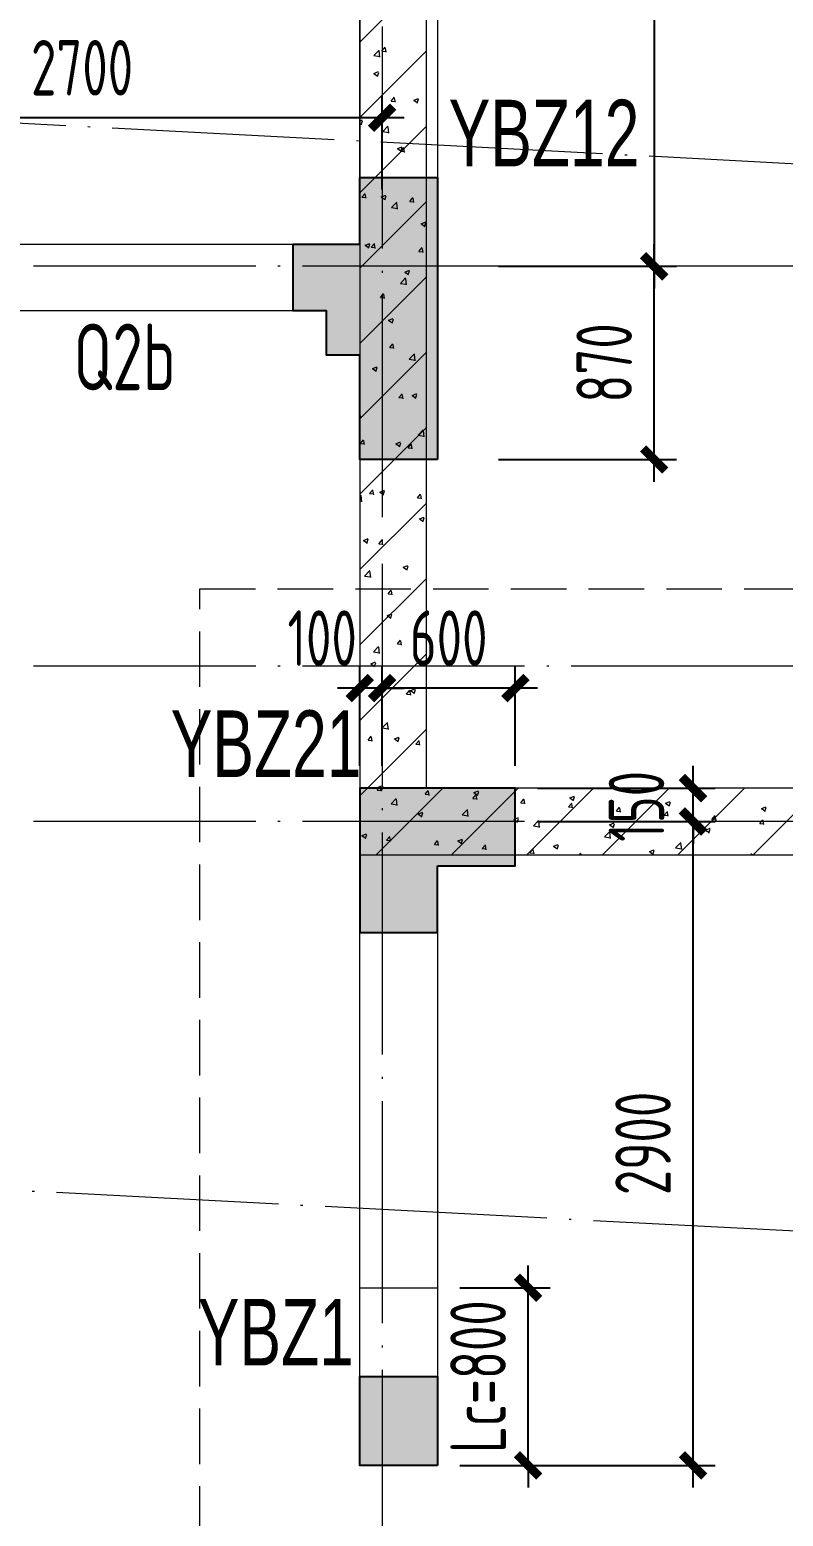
# Model space of a CAD drawing. Extents: x 5874492 to 7194610, y -939842 to -279257.
# Drawn here: x 6327159 to 6330551, y -471418 to -464724 of the extents above; entities that cross this region are included whole.
import ezdxf

# ---------------------------------------------------------------- set-up
doc = ezdxf.new("R2010")
doc.units = 0
doc.header["$LTSCALE"] = 1000
doc.linetypes.add('DASH', pattern=[0.35, 0.25, -0.1])
doc.linetypes.add('DOTE', pattern=[2.42, 2, -0.2, 0.02, -0.2])
for name, color, linetype, lineweight in [('A-轴线-塔楼', 1, 'DOTE', 9), ('S-基础-DQ', 6, 'Continuous', 20), ('S-基础-HATCH', 251, 'Continuous', 20), ('S-墙柱-DIM', 3, 'Continuous', 20), ('S-墙柱-Lc填充', 8, 'Continuous', 20), ('S-墙柱-WALL', 6, 'Continuous', 20), ('S-墙柱-编号', 4, 'Continuous', 20), ('S-板-BEAM-CON', 2, 'Continuous', 20), ('S-轴网-轴线', 1, 'DOTE', 9), ('S-通用-TEXT', 7, 'Continuous', 20)]:
    doc.layers.add(name, color=color, linetype=linetype, lineweight=lineweight)
doc.layers.add('COLU_TH', color=5, linetype='Continuous')
doc.styles.add('BW_Dim', font='Bweng.shx', dxfattribs={"width": 0.7, "bigfont": 'hztxt.shx'})
doc.styles.add('TSSD_Dimension', font='tssdeng.shx', dxfattribs={"width": 0.7, "bigfont": 'tssdchn.shx'})
doc.styles.add('TSSD_Rein', font='tssdeng.shx', dxfattribs={"width": 0.7, "bigfont": 'hztxt.shx'})
doc.dimstyles.new('TSSD_100_100', dxfattribs={"dimtxt": 250, "dimasz": 100, "dimexe": 100, "dimexo": 100, "dimgap": 100, "dimtad": 1, "dimdec": 0, "dimzin": 0, "dimdsep": 46, "dimtxsty": 'TSSD_Dimension', "dimblk": 'ARCHTICK', "dimcen": 0, "dimdle": 100, "dimclrt": 7, "dimadec": 0, "dimazin": 0, "dimtfac": 1, "dimtdec": 0, "dimtix": 1, "dimtmove": 2, "dimatfit": 0, "dimfxl": 0, "dimtolj": 1, "dimtzin": 0, "dimarcsym": 0})

# ---------------------------------------------------------------- blocks, each defined once
blk = doc.blocks.new('_ArchTick')
at = {"color": 0, "linetype": 'ByBlock', "const_width": 0.4}
blk.add_lwpolyline([(-0.5, -0.5), (0.5, 0.5)], dxfattribs=at)
blk = doc.blocks.new('*D1954')
at = {"layer": 'Defpoints', "color": 0, "transparency": 16777216}
for p in [(6329344.5, -468289.2), (6330144.5, -468289.2), (6329344.5, -471189.2)]:
    blk.add_point(p, dxfattribs=at)
at = {"layer": 'S-墙柱-DIM', "color": 0, "lineweight": -2, "transparency": 16777216}
for p, q in [((6330144.5, -471289.2), (6330144.5, -468189.2)), ((6329444.5, -468289.2), (6330244.5, -468289.2)), ((6329444.5, -471189.2), (6330244.5, -471189.2))]:
    blk.add_line(p, q, dxfattribs=at)
at = {"layer": 'S-墙柱-DIM', "color": 0, "lineweight": -2, "transparency": 16777216, "xscale": 100, "yscale": 100, "zscale": 100}
for p, rotation in [((6330144.5, -468289.2), 90), ((6330144.5, -471189.2), 270)]:
    blk.add_blockref('_ArchTick', p, dxfattribs=dict(at, rotation=rotation))
at = {"layer": 'S-墙柱-DIM', "color": 7, "transparency": 16777216, "insert": (6329919.5, -469739.2), "char_height": 250, "attachment_point": 5, "rotation": 90, "style": 'TSSD_Dimension'}
blk.add_mtext('\\A1;2900', dxfattribs=at)
blk = doc.blocks.new('*D1955')
at = {"layer": 'Defpoints', "color": 0, "transparency": 16777216}
for p in [(6329344.5, -468139.2), (6330144.5, -468139.2), (6329344.5, -468289.2)]:
    blk.add_point(p, dxfattribs=at)
at = {"layer": 'S-墙柱-DIM', "color": 0, "lineweight": -2, "transparency": 16777216}
for p, q in [((6330144.5, -468139.2), (6330144.5, -468039.2)), ((6329444.5, -468139.2), (6330244.5, -468139.2)), ((6330144.5, -468289.2), (6330144.5, -468139.2)), ((6329444.5, -468289.2), (6330244.5, -468289.2)), ((6330144.5, -468289.2), (6330144.5, -468389.2))]:
    blk.add_line(p, q, dxfattribs=at)
at = {"layer": 'S-墙柱-DIM', "color": 0, "lineweight": -2, "transparency": 16777216, "xscale": 100, "yscale": 100, "zscale": 100}
for p, rotation in [((6330144.5, -468139.2), 270), ((6330144.5, -468289.2), 90)]:
    blk.add_blockref('_ArchTick', p, dxfattribs=dict(at, rotation=rotation))
at = {"layer": 'S-墙柱-DIM', "color": 7, "transparency": 16777216, "insert": (6329889.8, -468221.3), "char_height": 250, "attachment_point": 5, "rotation": 90, "style": 'TSSD_Dimension'}
blk.add_mtext('\\A1;150', dxfattribs=at)
blk = doc.blocks.new('*D1956')
at = {"layer": 'Defpoints', "color": 0, "transparency": 16777216}
for p in [(6328744.5, -467688.6), (6328744.5, -468139.2), (6329344.5, -468139.2)]:
    blk.add_point(p, dxfattribs=at)
at = {"layer": 'S-墙柱-DIM', "color": 0, "lineweight": -2, "transparency": 16777216}
for p, q in [((6328744.5, -468039.2), (6328744.5, -467588.6)), ((6329344.5, -468039.2), (6329344.5, -467588.6)), ((6329444.5, -467688.6), (6328644.5, -467688.6))]:
    blk.add_line(p, q, dxfattribs=at)
at = {"layer": 'S-墙柱-DIM', "color": 0, "lineweight": -2, "transparency": 16777216, "xscale": 100, "yscale": 100, "zscale": 100, "rotation": 180}
blk.add_blockref('_ArchTick', (6328744.5, -467688.6), dxfattribs=at)
at = {"layer": 'S-墙柱-DIM', "color": 0, "lineweight": -2, "transparency": 16777216, "xscale": 100, "yscale": 100, "zscale": 100}
blk.add_blockref('_ArchTick', (6329344.5, -467688.6), dxfattribs=at)
at = {"layer": 'S-墙柱-DIM', "color": 7, "transparency": 16777216, "insert": (6329044.5, -467463.6), "char_height": 250, "attachment_point": 5, "style": 'TSSD_Dimension'}
blk.add_mtext('\\A1;600', dxfattribs=at)
blk = doc.blocks.new('*D1957')
at = {"layer": 'Defpoints', "color": 0, "transparency": 16777216}
for p in [(6328644.5, -467688.6), (6328644.5, -468139.2), (6328744.5, -468139.2)]:
    blk.add_point(p, dxfattribs=at)
at = {"layer": 'S-墙柱-DIM', "color": 0, "lineweight": -2, "transparency": 16777216}
for p, q in [((6328644.5, -468039.2), (6328644.5, -467588.6)), ((6328744.5, -468039.2), (6328744.5, -467588.6)), ((6328644.5, -467688.6), (6328544.5, -467688.6)), ((6328744.5, -467688.6), (6328644.5, -467688.6)), ((6328744.5, -467688.6), (6328844.5, -467688.6))]:
    blk.add_line(p, q, dxfattribs=at)
at = {"layer": 'S-墙柱-DIM', "color": 0, "lineweight": -2, "transparency": 16777216, "xscale": 100, "yscale": 100, "zscale": 100}
blk.add_blockref('_ArchTick', (6328644.5, -467688.6), dxfattribs=at)
at = {"layer": 'S-墙柱-DIM', "color": 0, "lineweight": -2, "transparency": 16777216, "xscale": 100, "yscale": 100, "zscale": 100, "rotation": 180}
blk.add_blockref('_ArchTick', (6328744.5, -467688.6), dxfattribs=at)
at = {"layer": 'S-墙柱-DIM', "color": 7, "transparency": 16777216, "insert": (6328475.2, -467463.6), "char_height": 250, "attachment_point": 5, "style": 'TSSD_Dimension'}
blk.add_mtext('\\A1;100', dxfattribs=at)
blk = doc.blocks.new('*D1958')
at = {"layer": 'Defpoints', "color": 0, "transparency": 16777216}
for p in [(6329169.5, -465789.2), (6329969.5, -465789.2), (6329169.5, -466659.2)]:
    blk.add_point(p, dxfattribs=at)
at = {"layer": 'S-墙柱-DIM', "color": 0, "lineweight": -2, "transparency": 16777216}
for p, q in [((6329969.5, -466759.2), (6329969.5, -465689.2)), ((6329269.5, -465789.2), (6330069.5, -465789.2)), ((6329269.5, -466659.2), (6330069.5, -466659.2))]:
    blk.add_line(p, q, dxfattribs=at)
at = {"layer": 'S-墙柱-DIM', "color": 0, "lineweight": -2, "transparency": 16777216, "xscale": 100, "yscale": 100, "zscale": 100}
for p, rotation in [((6329969.5, -465789.2), 90), ((6329969.5, -466659.2), 270)]:
    blk.add_blockref('_ArchTick', p, dxfattribs=dict(at, rotation=rotation))
at = {"layer": 'S-墙柱-DIM', "color": 7, "transparency": 16777216, "insert": (6329744.5, -466224.2), "char_height": 250, "attachment_point": 5, "rotation": 90, "style": 'TSSD_Dimension'}
blk.add_mtext('\\A1;870', dxfattribs=at)
blk = doc.blocks.new('*D1959')
at = {"layer": 'Defpoints', "color": 0, "transparency": 16777216}
for p in [(6329654.5, -460789.2), (6329654.5, -465789.2), (6329969.5, -465789.2)]:
    blk.add_point(p, dxfattribs=at)
at = {"layer": 'S-墙柱-DIM', "color": 0, "lineweight": -2, "transparency": 16777216}
for p, q in [((6329969.5, -460689.2), (6329969.5, -465889.2)), ((6329754.5, -460789.2), (6330069.5, -460789.2)), ((6329754.5, -465789.2), (6330069.5, -465789.2))]:
    blk.add_line(p, q, dxfattribs=at)
at = {"layer": 'S-墙柱-DIM', "color": 0, "lineweight": -2, "transparency": 16777216, "xscale": 100, "yscale": 100, "zscale": 100}
for p, rotation in [((6329969.5, -460789.2), 90), ((6329969.5, -465789.2), 270)]:
    blk.add_blockref('_ArchTick', p, dxfattribs=dict(at, rotation=rotation))
at = {"layer": 'S-墙柱-DIM', "color": 7, "transparency": 16777216, "insert": (6329744.5, -463289.2), "char_height": 250, "attachment_point": 5, "rotation": 90, "style": 'TSSD_Dimension'}
blk.add_mtext('\\A1;5000', dxfattribs=at)
blk = doc.blocks.new('*D1964')
at = {"layer": 'Defpoints', "color": 0, "transparency": 16777216}
for p in [(6326044.5, -465120), (6326044.5, -465542.8), (6328744.5, -465542.8)]:
    blk.add_point(p, dxfattribs=at)
at = {"layer": 'S-墙柱-DIM', "color": 0, "lineweight": -2, "transparency": 16777216}
for p, q in [((6326044.5, -465442.8), (6326044.5, -465020)), ((6328744.5, -465442.8), (6328744.5, -465020)), ((6328844.5, -465120), (6325944.5, -465120))]:
    blk.add_line(p, q, dxfattribs=at)
at = {"layer": 'S-墙柱-DIM', "color": 0, "lineweight": -2, "transparency": 16777216, "xscale": 100, "yscale": 100, "zscale": 100, "rotation": 180}
blk.add_blockref('_ArchTick', (6326044.5, -465120), dxfattribs=at)
at = {"layer": 'S-墙柱-DIM', "color": 0, "lineweight": -2, "transparency": 16777216, "xscale": 100, "yscale": 100, "zscale": 100}
blk.add_blockref('_ArchTick', (6328744.5, -465120), dxfattribs=at)
at = {"layer": 'S-墙柱-DIM', "color": 7, "transparency": 16777216, "insert": (6327394.5, -464895), "char_height": 250, "attachment_point": 5, "style": 'TSSD_Dimension'}
blk.add_mtext('\\A1;2700', dxfattribs=at)
blk = doc.blocks.new('*D1992')
at = {"layer": 'Defpoints', "color": 0, "transparency": 16777216}
for p in [(6328994.5, -470389.2), (6329402, -470389.2), (6328994.5, -471189.2)]:
    blk.add_point(p, dxfattribs=at)
at = {"layer": 'S-墙柱-DIM', "color": 0, "lineweight": -2, "transparency": 16777216}
for p, q in [((6329402, -470389.2), (6329402, -470289.2)), ((6329094.5, -470389.2), (6329502, -470389.2)), ((6329402, -471189.2), (6329402, -470389.2)), ((6329094.5, -471189.2), (6329502, -471189.2)), ((6329402, -471189.2), (6329402, -471289.2))]:
    blk.add_line(p, q, dxfattribs=at)
at = {"layer": 'S-墙柱-DIM', "color": 0, "lineweight": -2, "transparency": 16777216, "xscale": 100, "yscale": 100, "zscale": 100}
for p, rotation in [((6329402, -470389.2), 270), ((6329402, -471189.2), 90)]:
    blk.add_blockref('_ArchTick', p, dxfattribs=dict(at, rotation=rotation))
at = {"layer": 'S-墙柱-DIM', "color": 7, "transparency": 16777216, "insert": (6329177, -470789.2), "char_height": 250, "attachment_point": 5, "rotation": 90, "style": 'TSSD_Dimension'}
blk.add_mtext('\\A1;Lc=800', dxfattribs=at)
blk = doc.blocks.new('A$C3FF375C5')
at = {"layer": 'A-轴线-塔楼', "linetype": 'DOTE', "ltscale": 0.5}
for p, q in [((41100, 18440.3), (41100, -8548.9)), ((59891.4, 10100), (-2283.6, 10100)), ((59891.4, 8300), (-2283.6, 8300)), ((59891.4, 7600), (-2283.6, 7600))]:
    blk.add_line(p, q, dxfattribs=at)
at = {"layer": 'A-轴线-塔楼', "ltscale": 0.5}
for p, q in [((55384.8, 9911.3), (37505, 10846.4)), ((55134.1, 5117.9), (37254.3, 6053))]:
    blk.add_line(p, q, dxfattribs=at)
blk = doc.blocks.new('sfdgjhgfhgkjhk')
at = {"layer": 'S-基础-DQ'}
for points in [[(6945492.3, 358792.4), (6945492.3, 356336.1), (6963809.2, 356336.1), (6963809.2, 354236.1), (6966809.2, 354236.1), (6966809.2, 354586.1), (6971909.2, 354586.1), (6971909.2, 347036.1), (6977909.2, 347036.1), (6977909.2, 339686.1), (6931592.3, 339686.1), (6931592.3, 336293.7)], [(6931892.3, 336293.7), (6931892.3, 339386.1), (6978209.2, 339386.1), (6978209.2, 347336.1), (6972209.2, 347336.1), (6972209.2, 354886.1), (6966509.2, 354886.1), (6966509.2, 354536.1), (6964109.2, 354536.1), (6964109.2, 356636.1), (6945792.3, 356636.1), (6945792.3, 358792.4)]]:
    blk.add_lwpolyline(points, dxfattribs=at)
at = {"layer": 'S-基础-HATCH'}
for p, q in [((6971909.2, 350696.1), (6972209.2, 350996.1)), ((6972009, 350655.6), (6972023.5, 350672.8)), ((6972027.6, 350650.7), (6972024.2, 350669.5)), ((6971909.2, 350356.7), (6972209.2, 350656.7)), ((6971972.5, 350634.9), (6971995.8, 350659.3)), ((6971972.5, 350634.9), (6971999.2, 350630.8)), ((6971999.8, 350627.9), (6971996.5, 350656.4)), ((6972009, 350655.6), (6972027, 350654)), ((6971972.6, 350554.7), (6971993.6, 350562.8)), ((6971972.6, 350554.7), (6971987.5, 350544.6)), ((6971988.2, 350541.3), (6971994.2, 350559.4)), ((6972050.7, 350429.9), (6972065.1, 350447.2)), ((6972050.7, 350429.9), (6972068.6, 350428.4)), ((6972069.3, 350425), (6972065.8, 350443.8)), ((6972151.6, 350433.9), (6972172.6, 350442)), ((6972151.6, 350433.9), (6972166.6, 350423.8)), ((6972167.2, 350420.5), (6972173.3, 350438.6)), ((6971909.2, 350340.8), (6971920.6, 350345.2)), ((6971909.2, 350330.7), (6971914.5, 350327.1)), ((6971915.2, 350323.8), (6971921.2, 350341.9)), ((6971909.2, 350017.3), (6972209.2, 350317.3)), ((6972012.3, 350293), (6972035.6, 350317.4)), ((6972012.3, 350293), (6972038.9, 350288.9)), ((6972039.6, 350286), (6972036.3, 350314.5)), ((6972078.6, 350216.4), (6972099.6, 350224.4)), ((6972078.6, 350216.4), (6972093.6, 350206.3)), ((6972092.3, 350204.3), (6972106.7, 350221.5)), ((6972092.3, 350204.3), (6972110.2, 350202.7)), ((6972094.2, 350203), (6972100.3, 350221.1)), ((6972110.9, 350199.4), (6972107.4, 350218.2)), ((6971918.7, 349997.5), (6971933.2, 350014.7)), ((6971918.7, 349997.5), (6971936.7, 349995.9)), ((6971937.3, 349992.5), (6971933.9, 350011.3)), ((6972005.6, 349998.8), (6972026.7, 350006.9)), ((6972005.7, 349998.8), (6972020.6, 349988.8)), ((6972021.2, 349985.4), (6972027.3, 350003.5)), ((6972133.9, 349978.6), (6972148.4, 349995.9)), ((6972152.5, 349973.7), (6972149, 349992.5)), ((6971909.2, 349677.9), (6972209.2, 349977.9)), ((6972052, 349951.1), (6972075.4, 349975.5)), ((6972052, 349951.1), (6972078.7, 349947)), ((6972079.4, 349944.1), (6972076, 349972.6)), ((6972133.9, 349978.6), (6972151.8, 349977.1)), ((6972184.7, 349878), (6972205.7, 349886.1)), ((6972184.7, 349878), (6972199.6, 349868)), ((6972200.3, 349864.6), (6972206.4, 349882.8)), ((6971932.7, 349781.3), (6971953.7, 349789.3)), ((6971932.7, 349781.3), (6971947.6, 349771.2)), ((6971948.2, 349767.9), (6971954.3, 349786)), ((6971960.4, 349771.8), (6971974.8, 349789)), ((6971960.4, 349771.8), (6971978.3, 349770.2)), ((6971979, 349766.9), (6971975.5, 349785.7)), ((6972175.5, 349753), (6972190, 349770.2)), ((6972175.5, 349753), (6972193.5, 349751.4)), ((6972194.1, 349748.1), (6972190.7, 349766.9)), ((6972111.7, 349660.5), (6972132.7, 349668.6)), ((6972111.7, 349660.5), (6972126.7, 349650.4)), ((6972127.3, 349647.1), (6972133.4, 349665.2)), ((6971909.2, 349338.5), (6972209.2, 349638.5)), ((6972091.8, 349609.2), (6972115.2, 349633.6)), ((6972091.8, 349609.2), (6972118.5, 349605.1)), ((6972119.1, 349602.2), (6972115.8, 349630.7)), ((6972002, 349546.1), (6972016.4, 349563.4)), ((6972002, 349546.1), (6972019.9, 349544.6)), ((6972020.6, 349541.2), (6972017.1, 349560)), ((6972038.7, 349442.9), (6972059.7, 349451)), ((6972038.7, 349442.9), (6972053.7, 349432.9)), ((6972054.3, 349429.5), (6972060.4, 349447.7)), ((6972043.6, 349320.5), (6972058.1, 349337.7)), ((6972062.2, 349315.6), (6972058.7, 349334.4)), ((6971909.2, 348999.1), (6972209.2, 349299.1)), ((6972043.6, 349320.5), (6972061.5, 349318.9)), ((6972131.6, 349267.3), (6972154.9, 349291.7)), ((6972131.6, 349267.3), (6972158.3, 349263.2)), ((6972158.9, 349260.3), (6972155.6, 349288.8)), ((6971965.7, 349225.4), (6971986.7, 349233.5)), ((6971965.7, 349225.4), (6971980.7, 349215.3)), ((6971981.3, 349212), (6971987.4, 349230.1)), ((6972085.2, 349094.8), (6972099.7, 349112.1)), ((6972085.2, 349094.8), (6972103.2, 349093.3)), ((6972103.8, 349089.9), (6972100.4, 349108.7)), ((6972144.8, 349104.6), (6972165.8, 349112.7)), ((6972144.8, 349104.6), (6972159.7, 349094.5)), ((6972160.4, 349091.2), (6972166.5, 349109.3)), ((6971909.2, 349014.2), (6971913.7, 349015.9)), ((6971909.2, 348996.9), (6971914.4, 349012.6)), ((6971909.2, 348659.6), (6972209.2, 348959.6)), ((6972171.3, 348925.5), (6972194.7, 348949.8)), ((6972171.3, 348925.5), (6972198, 348921.3)), ((6972198.7, 348918.4), (6972195.4, 348946.9)), ((6971911.7, 348888), (6971926.1, 348905.2)), ((6971911.7, 348888), (6971929.6, 348886.4)), ((6971930.3, 348883.1), (6971926.8, 348901.9)), ((6972071.8, 348887.1), (6972092.8, 348895.1)), ((6972071.8, 348887.1), (6972086.7, 348877)), ((6972087.4, 348873.7), (6972093.5, 348891.8)), ((6972126.9, 348869.2), (6972141.3, 348886.4)), ((6972126.9, 348869.2), (6972144.8, 348867.6)), ((6972145.5, 348864.2), (6972142, 348883.1)), ((6971909.2, 348652.2), (6971914.3, 348657.6)), ((6971918.3, 348626.2), (6971915, 348654.7)), ((6971953.3, 348662.3), (6971967.8, 348679.6)), ((6971953.3, 348662.3), (6971971.2, 348660.8)), ((6971971.9, 348657.4), (6971968.4, 348676.2)), ((6971998.8, 348669.5), (6972019.8, 348677.6)), ((6971998.8, 348669.5), (6972013.7, 348659.5)), ((6972014.4, 348656.1), (6972020.5, 348674.3)), ((6972168.5, 348643.5), (6972182.9, 348660.7)), ((6972187.1, 348638.6), (6972183.6, 348657.4)), ((6971909.2, 348630.4), (6971917.6, 348629.1)), ((6971909.2, 348320.2), (6972209.2, 348620.2)), ((6972168.5, 348643.5), (6972186.4, 348641.9)), ((6972177.9, 348548.7), (6972198.9, 348556.8)), ((6972177.9, 348548.7), (6972192.8, 348538.7)), ((6972193.5, 348535.3), (6972199.6, 348553.5)), ((6971925.8, 348452), (6971946.8, 348460)), ((6971925.8, 348452), (6971940.7, 348441.9)), ((6971941.4, 348438.6), (6971947.5, 348456.7)), ((6971994.9, 348436.7), (6972009.4, 348453.9)), ((6972013.5, 348431.8), (6972010.1, 348450.6)), ((6971994.9, 348436.7), (6972012.9, 348435.1)), ((6972104.9, 348331.2), (6972125.9, 348339.3)), ((6972104.9, 348331.2), (6972119.8, 348321.1)), ((6972120.5, 348317.8), (6972126.6, 348335.9)), ((6971909.2, 347980.8), (6972209.2, 348280.8)), ((6971930.7, 348291.3), (6971954.1, 348315.7)), ((6971930.7, 348291.3), (6971957.4, 348287.2)), ((6971958.1, 348284.3), (6971954.7, 348312.8)), ((6972036.6, 348211), (6972051, 348228.3)), ((6972036.6, 348211), (6972054.5, 348209.5)), ((6972055.2, 348206.1), (6972051.7, 348224.9)), ((6972031.9, 348113.6), (6972052.9, 348121.7)), ((6972047.5, 348100.2), (6972053.6, 348118.4)), ((6972031.9, 348113.6), (6972046.8, 348103.6)), ((6972078.2, 347985.4), (6972092.6, 348002.6)), ((6972078.2, 347985.4), (6972096.1, 347983.8)), ((6972096.8, 347980.4), (6972093.3, 347999.2)), ((6971909.2, 347641.4), (6972209.2, 347941.4)), ((6971970.5, 347949.4), (6971993.9, 347973.8)), ((6971970.5, 347949.4), (6971997.2, 347945.3)), ((6971997.8, 347942.4), (6971994.5, 347970.9)), ((6971958.9, 347896.1), (6971979.9, 347904.2)), ((6971958.9, 347896.1), (6971973.8, 347886)), ((6971974.5, 347882.7), (6971980.6, 347900.8)), ((6971909.2, 347783.9), (6971919.1, 347795.8)), ((6971923.2, 347773.6), (6971919.8, 347792.4)), ((6972138, 347775.3), (6972159, 347783.4)), ((6971909.2, 347778.1), (6971922.6, 347777)), ((6972119.8, 347759.7), (6972134.3, 347776.9)), ((6972119.8, 347759.7), (6972137.7, 347758.1)), ((6972138.4, 347754.8), (6972134.9, 347773.6)), ((6972138, 347775.3), (6972152.9, 347765.3)), ((6972153.6, 347761.9), (6972159.7, 347780)), ((6971909.2, 347302), (6972209.2, 347602)), ((6972010.3, 347607.5), (6972033.6, 347631.9)), ((6972010.3, 347607.5), (6972036.9, 347603.4)), ((6972037.6, 347600.5), (6972034.3, 347629)), ((6971946.3, 347552.9), (6971960.7, 347570.1)), ((6971946.3, 347552.9), (6971964.2, 347551.3)), ((6971964.9, 347548), (6971961.4, 347566.8)), ((6972065, 347557.8), (6972086, 347565.8)), ((6972065, 347557.8), (6972079.9, 347547.7)), ((6972080.6, 347544.4), (6972086.7, 347562.5)), ((6972161.4, 347534), (6972175.9, 347551.3)), ((6972161.4, 347534), (6972179.4, 347532.5)), ((6972180, 347529.1), (6972176.6, 347547.9)), ((6971982.7, 347036.1), (6972282.7, 347336.1)), ((6971987.9, 347327.2), (6972002.3, 347344.5)), ((6971987.9, 347327.2), (6972005.8, 347325.6)), ((6971992, 347340.2), (6972013, 347348.3)), ((6971992, 347340.2), (6972006.9, 347330.2)), ((6972006.5, 347322.3), (6972003, 347341.1)), ((6972007.6, 347326.8), (6972013.7, 347345)), ((6972203.1, 347308.4), (6972217.5, 347325.6)), ((6972221.7, 347303.5), (6972218.2, 347322.3)), ((6972322.1, 347036.1), (6972622.1, 347336.1)), ((6972423.1, 347316.2), (6972444.1, 347324.3)), ((6972423.1, 347316.2), (6972438.1, 347306.1)), ((6972438.7, 347302.8), (6972444.8, 347320.9)), ((6972661.5, 347036.1), (6972961.5, 347336.1)), ((6973000.9, 347036.1), (6973300.9, 347336.1)), ((6973340.4, 347036.1), (6973640.4, 347336.1)), ((6973679.8, 347036.1), (6973979.8, 347336.1)), ((6972050, 347265.6), (6972073.4, 347290)), ((6972050, 347265.7), (6972076.7, 347261.5)), ((6972077.4, 347258.6), (6972074.1, 347287.1)), ((6972203.1, 347308.4), (6972221, 347306.8)), ((6972418.2, 347289.6), (6972432.7, 347306.8)), ((6972418.2, 347289.6), (6972436.2, 347288)), ((6972436.8, 347284.6), (6972433.4, 347303.4)), ((6972633.4, 347270.7), (6972647.9, 347288)), ((6972633.4, 347270.7), (6972651.3, 347269.2)), ((6972652, 347265.8), (6972648.5, 347284.6)), ((6972848.6, 347251.9), (6972863.1, 347269.1)), ((6972848.6, 347251.9), (6972866.5, 347250.3)), ((6972854.3, 347292.2), (6972875.3, 347300.2)), ((6972854.3, 347292.2), (6972869.2, 347282.1)), ((6972867.2, 347247), (6972863.7, 347265.8)), ((6972869.9, 347278.8), (6972875.9, 347296.9)), ((6973063.8, 347233.1), (6973078.2, 347250.3)), ((6973082.4, 347228.2), (6973078.9, 347247)), ((6973285.4, 347268.1), (6973306.4, 347276.2)), ((6973285.4, 347268.1), (6973300.3, 347258.1)), ((6973301, 347254.7), (6973307.1, 347272.9)), ((6973716.5, 347244.1), (6973737.6, 347252.2)), ((6973732.1, 347230.7), (6973738.2, 347248.8)), ((6972171.1, 347219.4), (6972192.1, 347227.5)), ((6972171.1, 347219.4), (6972186, 347209.4)), ((6972186.7, 347206), (6972192.7, 347224.2)), ((6972370.2, 347216), (6972393.6, 347240.3)), ((6972370.2, 347216), (6972396.9, 347211.9)), ((6972397.5, 347209), (6972394.2, 347237.5)), ((6972602.2, 347195.4), (6972623.2, 347203.5)), ((6972602.2, 347195.4), (6972617.1, 347185.4)), ((6972617.8, 347182), (6972623.9, 347200.1)), ((6972690.4, 347166.3), (6972713.8, 347190.7)), ((6972717.7, 347159.3), (6972714.4, 347187.8)), ((6973033.3, 347171.4), (6973054.3, 347179.5)), ((6973063.8, 347233.1), (6973081.7, 347231.5)), ((6973278.9, 347214.3), (6973293.4, 347231.5)), ((6973278.9, 347214.3), (6973296.9, 347212.7)), ((6973297.6, 347209.3), (6973294.1, 347228.1)), ((6973494.1, 347195.4), (6973508.6, 347212.7)), ((6973494.1, 347195.4), (6973512.1, 347193.9)), ((6973512.7, 347190.5), (6973509.3, 347209.3)), ((6973709.3, 347176.6), (6973723.8, 347193.8)), ((6973716.5, 347244.1), (6973731.5, 347234.1)), ((6973727.9, 347171.7), (6973724.4, 347190.5)), ((6971919, 347122.7), (6971940, 347130.7)), ((6971919, 347122.7), (6971933.9, 347112.6)), ((6971934.6, 347109.3), (6971940.7, 347127.4)), ((6972029.5, 347101.6), (6972044, 347118.8)), ((6972048.1, 347096.6), (6972044.6, 347115.4)), ((6972690.4, 347166.3), (6972717.1, 347162.2)), ((6973010.6, 347116.7), (6973033.9, 347141)), ((6973010.6, 347116.7), (6973037.2, 347112.5)), ((6973033.3, 347171.4), (6973048.3, 347161.3)), ((6973037.9, 347109.7), (6973034.6, 347138.2)), ((6973048.9, 347158), (6973055, 347176.1)), ((6973464.5, 347147.4), (6973485.5, 347155.4)), ((6973464.5, 347147.4), (6973479.4, 347137.3)), ((6973480.1, 347134), (6973486.2, 347152.1)), ((6973709.3, 347176.6), (6973727.2, 347175)), ((6972029.5, 347101.6), (6972047.4, 347100)), ((6972244.7, 347082.7), (6972259.1, 347100)), ((6972244.7, 347082.7), (6972262.6, 347081.2)), ((6972263.3, 347077.8), (6972259.8, 347096.6)), ((6972350.1, 347098.7), (6972371.1, 347106.7)), ((6972350.1, 347098.7), (6972365.1, 347088.6)), ((6972365.7, 347085.3), (6972371.8, 347103.4)), ((6972459.9, 347063.9), (6972474.3, 347081.1)), ((6972459.9, 347063.9), (6972477.8, 347062.3)), ((6972478.5, 347059), (6972475, 347077.8)), ((6972675, 347045.1), (6972689.5, 347062.3)), ((6972675, 347045.1), (6972693, 347043.5)), ((6972693.6, 347040.2), (6972690.2, 347059)), ((6972781.3, 347074.6), (6972802.3, 347082.7)), ((6972781.3, 347074.6), (6972796.2, 347064.6)), ((6972796.9, 347061.2), (6972802.9, 347079.4)), ((6973212.4, 347050.6), (6973233.4, 347058.7)), ((6973212.4, 347050.6), (6973227.3, 347040.5)), ((6973228, 347037.2), (6973234.1, 347055.3)), ((6973330.7, 347067), (6973354.1, 347091.4)), ((6973330.7, 347067), (6973357.4, 347062.9)), ((6973358.1, 347060), (6973354.8, 347088.5)), ((6972898.5, 347036.1), (6972904.7, 347043.5)), ((6972906.1, 347036.1), (6972905.4, 347040.1)), ((6973668.9, 347036.1), (6973674.3, 347041.7)), ((6973675.2, 347036.1), (6973674.9, 347038.9))]:
    blk.add_line(p, q, dxfattribs=at)

msp = doc.modelspace()

# ---------------------------------------------------------------- hatches: boundary and pattern name
at = {"layer": 'S-基础-HATCH'}
h = msp.add_hatch(color=256, dxfattribs=at)
h.paths.add_polyline_path([(6328994.5, -466659.2), (6328644.5, -466659.2), (6328644.5, -466189.2), (6328494.5, -466189.2), (6328494.5, -465989.2), (6328344.5, -465989.2), (6328344.5, -465689.2), (6328644.5, -465689.2), (6328644.5, -465389.2), (6328994.5, -465389.2)])
h.paths.add_polyline_path([(6293494.5, -466659.2), (6293844.5, -466659.2), (6293844.5, -466189.2), (6293994.5, -466189.2), (6293994.5, -465989.2), (6294144.5, -465989.2), (6294144.5, -465689.2), (6293844.5, -465689.2), (6293844.5, -465389.2), (6293494.5, -465389.2)])
h.paths.add_polyline_path([(6300644.5, -463139.2), (6300644.5, -463439.2), (6300944.5, -463439.2), (6300944.5, -463364.2), (6301144.5, -463364.2), (6301144.5, -462864.2), (6300944.5, -462864.2), (6300944.5, -462639.2), (6300644.5, -462639.2), (6300644.5, -462939.2), (6300344.5, -462939.2), (6300344.5, -463139.2)])
h.paths.add_polyline_path([(6314194.5, -464389.2), (6313894.5, -464389.2), (6313894.5, -463489.2), (6313594.5, -463489.2), (6313594.5, -463189.2), (6314394.6, -463189.2), (6314394.6, -463689.2), (6314194.5, -463689.2)])
h.paths.add_polyline_path([(6308294.5, -464389.2), (6308594.5, -464389.2), (6308594.5, -463489.2), (6308894.5, -463489.2), (6308894.5, -463189.2), (6308094.5, -463189.2), (6308094.5, -463689.2), (6308294.5, -463689.2)])
h.paths.add_polyline_path([(6311794.5, -463289.2), (6312294.5, -463289.2), (6312294.5, -462889.2), (6312494.5, -462889.2), (6312494.5, -463189.2), (6312794.5, -463189.2), (6312794.5, -463489.2), (6311794.5, -463489.2)])
h.paths.add_polyline_path([(6310694.5, -463289.2), (6310194.5, -463289.2), (6310194.5, -462889.2), (6309994.5, -462889.2), (6309994.5, -463189.2), (6309694.5, -463189.2), (6309694.5, -463489.2), (6310694.5, -463489.2)])
h.paths.add_polyline_path([(6312494.5, -461889.2), (6312294.5, -461889.2), (6312294.5, -461189.2), (6311994.5, -461189.2), (6311994.5, -460989.2), (6312894.5, -460989.2), (6312894.5, -461589.2), (6312494.5, -461589.2)])
h.paths.add_polyline_path([(6309994.5, -461889.2), (6310194.5, -461889.2), (6310194.5, -461189.2), (6310494.5, -461189.2), (6310494.5, -460989.2), (6309594.5, -460989.2), (6309594.5, -461589.2), (6309994.5, -461589.2)])
h.paths.add_polyline_path([(6320544.5, -464339.2), (6320844.5, -464339.2), (6320844.5, -463439.2), (6321144.5, -463439.2), (6321144.5, -463239.2), (6320844.5, -463239.2), (6320844.5, -462939.2), (6320544.5, -462939.2), (6320544.5, -463239.2), (6320344.5, -463239.2), (6320344.5, -463739.2), (6320544.5, -463739.2)])
h.paths.add_polyline_path([(6323344.5, -462789.2), (6323544.5, -462789.2), (6323544.5, -463439.2), (6323044.5, -463439.2), (6323044.5, -463239.2), (6323344.5, -463239.2)])
h.paths.add_polyline_path([(6325544.5, -475739.2), (6324794.5, -475739.2), (6324794.5, -475589.2), (6324794.5, -475289.2), (6324444.5, -475289.2), (6324444.5, -475589.2), (6324444.5, -475739.2), (6323744.5, -475739.2), (6323744.5, -476089.2), (6325544.5, -476089.2)])
h.paths.add_polyline_path([(6317044.5, -475739.2), (6317769.5, -475739.2), (6317769.5, -475589.2), (6317769.5, -475239.2), (6318119.5, -475239.2), (6318119.5, -475589.2), (6318119.5, -475739.2), (6318844.5, -475739.2), (6318844.5, -476089.2), (6317044.5, -476089.2)])
h.paths.add_polyline_path([(6310344.5, -475739.2), (6311069.5, -475739.2), (6311069.5, -475589.2), (6311069.5, -475239.2), (6311419.5, -475239.2), (6311419.5, -475589.2), (6311419.5, -475739.2), (6312144.5, -475739.2), (6312144.5, -476089.2), (6310344.5, -476089.2)])
h.paths.add_polyline_path([(6324444.5, -472639.2), (6324444.5, -472039.2), (6324794.5, -472039.2), (6324794.5, -472639.2)])
h.paths.add_polyline_path([(6303644.5, -475739.2), (6304369.5, -475739.2), (6304369.5, -475589.2), (6304369.5, -475239.2), (6304719.5, -475239.2), (6304719.5, -475589.2), (6304719.5, -475589.2), (6304719.5, -475739.2), (6305444.5, -475739.2), (6305444.5, -476089.2), (6303644.5, -476089.2)])
h.paths.add_polyline_path([(6296944.5, -475739.2), (6297694.5, -475739.2), (6297694.5, -475539.2), (6297694.5, -475239.2), (6298044.5, -475239.2), (6298044.5, -475539.2), (6298044.5, -475739.2), (6298744.5, -475739.2), (6298744.5, -476089.2), (6296944.5, -476089.2)])
h.paths.add_polyline_path([(6287894.5, -475789.2), (6287894.5, -475489.2), (6287544.5, -475489.2), (6287544.5, -476389.2), (6288044.5, -476389.2), (6288044.5, -475789.2)])
h.paths.add_polyline_path([(6287894.5, -468489.2), (6288634.5, -468489.2), (6288634.5, -468139.2), (6287544.5, -468139.2), (6287544.5, -468839.2), (6287894.5, -468839.2)])
h.paths.add_polyline_path([(6293494.5, -468489.2), (6293494.5, -468789.2), (6293844.5, -468789.2), (6293844.5, -468139.2), (6292919.5, -468139.2), (6292919.5, -468489.2)])
h.paths.add_polyline_path([(6293844.5, -470589.2), (6293844.5, -471189.2), (6293494.5, -471189.2), (6293494.5, -470589.2)])
h.paths.add_polyline_path([(6293494.5, -472239.2), (6293844.5, -472239.2), (6293844.5, -472839.2), (6293494.5, -472839.2)])
h.paths.add_polyline_path([(6293494.5, -475789.2), (6293244.5, -475789.2), (6293244.5, -476389.2), (6293844.5, -476389.2), (6293844.5, -475489.2), (6293494.5, -475489.2)])
h.paths.add_polyline_path([(6297694.5, -472039.2), (6298044.5, -472039.2), (6298044.5, -472639.2), (6297694.5, -472639.2)])
h.paths.add_polyline_path([(6293494.5, -461389.2), (6293494.5, -461689.2), (6293844.5, -461689.2), (6293844.5, -460639.2), (6293194.5, -460639.2), (6293194.5, -461389.2)])
h.paths.add_polyline_path([(6296144.5, -465689.2), (6296544.5, -465689.2), (6296544.5, -465989.2), (6296144.5, -465989.2)])
h.paths.add_polyline_path([(6300644.5, -460839.2), (6300344.5, -460839.2), (6300344.5, -460539.2), (6301244.5, -460539.2), (6301244.5, -461139.2), (6300944.5, -461139.2), (6300944.5, -461439.2), (6300644.5, -461439.2)])
h.paths.add_polyline_path([(6300944.5, -464339.2), (6300644.5, -464339.2), (6300644.5, -463939.2), (6300944.5, -463939.2)])
h.paths.add_polyline_path([(6298544.5, -460839.2), (6298544.5, -461339.2), (6298344.5, -461339.2), (6298344.5, -460539.2), (6298844.5, -460539.2), (6298844.5, -460839.2)])
h.paths.add_polyline_path([(6298544.5, -462939.2), (6298544.5, -462439.2), (6298344.5, -462439.2), (6298344.5, -463139.2), (6298844.5, -463139.2), (6298844.5, -462939.2)])
h.paths.add_polyline_path([(6300619.5, -465989.2), (6300619.5, -465689.2), (6301019.5, -465689.2), (6301019.5, -465989.2)])
h.paths.add_polyline_path([(6302244.5, -465989.2), (6302244.5, -466329.2), (6302744.5, -466329.2), (6302744.5, -465689.2), (6301944.5, -465689.2), (6301944.5, -465989.2)])
h.paths.add_polyline_path([(6298044.5, -468389.2), (6297694.5, -468389.2), (6297694.5, -467989.2), (6298044.5, -467989.2)])
h.paths.add_polyline_path([(6298044.5, -465989.2), (6298294.5, -465989.2), (6298294.5, -465689.2), (6297694.5, -465689.2), (6297694.5, -466289.2), (6298044.5, -466289.2)])
h.paths.add_polyline_path([(6301594.5, -470189.2), (6301244.5, -470189.2), (6301244.5, -469789.2), (6301594.5, -469789.2)])
h.paths.add_polyline_path([(6301594.5, -467789.2), (6302494.5, -467789.2), (6302494.5, -467489.2), (6301244.5, -467489.2), (6301244.5, -468089.2), (6301594.5, -468089.2)])
h.paths.add_polyline_path([(6307494.5, -467789.2), (6307494.5, -468089.2), (6307844.5, -468089.2), (6307844.5, -467489.2), (6306594.5, -467489.2), (6306594.5, -467789.2)])
h.paths.add_polyline_path([(6307844.5, -469789.2), (6307844.5, -470189.2), (6307494.5, -470189.2), (6307494.5, -469789.2)])
h.paths.add_polyline_path([(6305044.5, -467489.2), (6305044.5, -467689.2), (6304719.5, -467689.2), (6304719.5, -467989.2), (6304369.5, -467989.2), (6304369.5, -467689.2), (6304044.5, -467689.2), (6304044.5, -467489.2)])
h.paths.add_polyline_path([(6304719.5, -470189.2), (6304369.5, -470189.2), (6304369.5, -469789.2), (6304719.5, -469789.2)])
h.paths.add_polyline_path([(6301594.5, -474289.2), (6301244.5, -474289.2), (6301244.5, -473889.2), (6301594.5, -473889.2)])
h.paths.add_polyline_path([(6301594.5, -472089.2), (6301844.5, -472089.2), (6301844.5, -471789.2), (6301244.5, -471789.2), (6301244.5, -472389.2), (6301594.5, -472389.2)])
h.paths.add_polyline_path([(6307494.5, -472089.2), (6307494.5, -472389.2), (6307844.5, -472389.2), (6307844.5, -471789.2), (6307244.5, -471789.2), (6307244.5, -472089.2)])
h.paths.add_polyline_path([(6307844.5, -473889.2), (6307844.5, -474289.2), (6307494.5, -474289.2), (6307494.5, -473889.2)])
h.paths.add_polyline_path([(6304369.5, -471389.2), (6304719.5, -471389.2), (6304719.5, -471989.2), (6304369.5, -471989.2)])
h.paths.add_polyline_path([(6311069.5, -472039.2), (6311419.5, -472039.2), (6311419.5, -472639.2), (6311069.5, -472639.2)])
h.paths.add_polyline_path([(6320894.5, -467789.2), (6320894.5, -468089.2), (6321244.5, -468089.2), (6321244.5, -467489.2), (6319994.5, -467489.2), (6319994.5, -467789.2)])
h.paths.add_polyline_path([(6321244.5, -469789.2), (6321244.5, -470189.2), (6320894.5, -470189.2), (6320894.5, -469789.2)])
h.paths.add_polyline_path([(6320894.5, -472089.2), (6320894.5, -472389.2), (6321244.5, -472389.2), (6321244.5, -471789.2), (6320644.5, -471789.2), (6320644.5, -472089.2)])
h.paths.add_polyline_path([(6321244.5, -473889.2), (6321244.5, -474289.2), (6320894.5, -474289.2), (6320894.5, -473889.2)])
h.paths.add_polyline_path([(6318444.5, -467489.2), (6318444.5, -467689.2), (6318119.5, -467689.2), (6318119.5, -467989.2), (6317769.5, -467989.2), (6317769.5, -467689.2), (6317444.5, -467689.2), (6317444.5, -467489.2)])
h.paths.add_polyline_path([(6318119.5, -470189.2), (6317769.5, -470189.2), (6317769.5, -469789.2), (6318119.5, -469789.2)])
h.paths.add_polyline_path([(6314994.5, -470189.2), (6314644.5, -470189.2), (6314644.5, -469789.2), (6314994.5, -469789.2)])
h.paths.add_polyline_path([(6314994.5, -467789.2), (6315894.5, -467789.2), (6315894.5, -467489.2), (6314644.5, -467489.2), (6314644.5, -468089.2), (6314994.5, -468089.2)])
h.paths.add_polyline_path([(6317769.5, -471389.2), (6318119.5, -471389.2), (6318119.5, -471989.2), (6317769.5, -471989.2)])
h.paths.add_polyline_path([(6314994.5, -474289.2), (6314644.5, -474289.2), (6314644.5, -473889.2), (6314994.5, -473889.2)])
h.paths.add_polyline_path([(6314994.5, -472089.2), (6315244.5, -472089.2), (6315244.5, -471789.2), (6314644.5, -471789.2), (6314644.5, -472389.2), (6314994.5, -472389.2)])
h.paths.add_polyline_path([(6328994.5, -475789.2), (6328994.5, -475489.2), (6328644.5, -475489.2), (6328644.5, -476389.2), (6329244.5, -476389.2), (6329244.5, -475789.2)])
h.paths.add_polyline_path([(6328644.5, -472839.2), (6328644.5, -472239.2), (6328994.5, -472239.2), (6328994.5, -472839.2)])
h.paths.add_polyline_path([(6328994.5, -471189.2), (6328644.5, -471189.2), (6328644.5, -470789.2), (6328994.5, -470789.2)])
h.paths.add_polyline_path([(6328994.5, -468489.2), (6329344.5, -468489.2), (6329344.5, -468139.2), (6328644.5, -468139.2), (6328644.5, -468789.2), (6328994.5, -468789.2)])
h.paths.add_polyline_path([(6328994.3, -461289.2), (6329294.5, -461289.2), (6329294.5, -460639.2), (6328644.5, -460639.2), (6328644.5, -461589.2), (6328994.3, -461589.2)])
h.paths.add_polyline_path([(6326344.5, -465989.2), (6325944.5, -465989.2), (6325944.5, -465689.2), (6326344.5, -465689.2)])
h.paths.add_polyline_path([(6324444.5, -465989.2), (6324444.5, -466289.2), (6324794.5, -466289.2), (6324794.5, -465689.2), (6324194.5, -465689.2), (6324194.5, -465989.2)])
h.paths.add_polyline_path([(6324794.5, -467989.2), (6324794.5, -468389.2), (6324444.5, -468389.2), (6324444.5, -467989.2)])
h.paths.add_polyline_path([(6320844.5, -461239.2), (6321144.5, -461239.2), (6321144.5, -460939.2), (6320244.5, -460939.2), (6320244.5, -461539.2), (6320544.5, -461539.2), (6320544.5, -461839.2), (6320844.5, -461839.2)])
h.paths.add_polyline_path([(6323344.5, -461239.2), (6323344.5, -461689.2), (6323544.5, -461689.2), (6323544.5, -460639.2), (6323044.5, -460639.2), (6323044.5, -460939.2), (6322744.5, -460939.2), (6322744.5, -461239.2)])
h.paths.add_polyline_path([(6320244.5, -465989.2), (6320544.5, -465989.2), (6320544.5, -465689.2), (6319744.5, -465689.2), (6319744.5, -466329.2), (6320244.5, -466329.2)])
h.paths.add_polyline_path([(6321594.5, -465689.2), (6321869.5, -465689.2), (6321869.5, -465989.2), (6321594.5, -465989.2)])
h.paths.add_polyline_path([(6313894.5, -465989.2), (6313894.5, -465689.2), (6314294.5, -465689.2), (6314294.5, -465989.2)])
h.paths.add_polyline_path([(6315644.5, -465989.2), (6315644.5, -466329.2), (6316144.5, -466329.2), (6316144.5, -465689.2), (6315344.5, -465689.2), (6315344.5, -465989.2)])
h.paths.add_polyline_path([(6311694.5, -465689.2), (6311694.5, -465989.2), (6311419.5, -465989.2), (6311419.5, -466289.2), (6311069.5, -466289.2), (6311069.5, -465989.2), (6310994.5, -465989.2), (6310994.5, -465689.2)])
h.paths.add_polyline_path([(6311419.5, -468389.2), (6311069.5, -468389.2), (6311069.5, -467989.2), (6311419.5, -467989.2)])
h.paths.add_polyline_path([(6306844.5, -465989.2), (6307144.5, -465989.2), (6307144.5, -465689.2), (6306344.5, -465689.2), (6306344.5, -466329.2), (6306844.5, -466329.2)])
h.paths.add_polyline_path([(6308194.5, -465689.2), (6308594.5, -465689.2), (6308594.5, -465989.2), (6308194.5, -465989.2)])
h.paths.add_polyline_path([(6334594.5, -468489.2), (6334444.5, -468489.2), (6333854.5, -468489.2), (6333854.5, -468139.2), (6334944.5, -468139.2), (6334944.5, -468989.2), (6334594.5, -468989.2)])
h.paths.add_polyline_path([(6334594.5, -475789.2), (6334444.5, -475789.2), (6334444.5, -476389.2), (6334944.5, -476389.2), (6334944.5, -475489.2), (6334594.5, -475489.2)])

# ---------------------------------------------------------------- linework, layer by layer
at = {"layer": 'COLU_TH'}
msp.add_lwpolyline([(6328994.5, -466659.2), (6328644.5, -466659.2), (6328644.5, -466189.2), (6328494.5, -466189.2), (6328494.5, -465989.2), (6328344.5, -465989.2), (6328344.5, -465689.2), (6328644.5, -465689.2), (6328644.5, -465389.2), (6328994.5, -465389.2), (6328994.5, -466659.2)], dxfattribs=at)
for points in [[(6328994.5, -468489.2), (6329344.5, -468489.2), (6329344.5, -468139.2), (6328644.5, -468139.2), (6328644.5, -468789.2), (6328994.5, -468789.2)], [(6328994.5, -471189.2), (6328644.5, -471189.2), (6328644.5, -470789.2), (6328994.5, -470789.2)]]:
    msp.add_lwpolyline(points, close=True, dxfattribs=at)
at = {"layer": 'S-墙柱-Lc填充'}
msp.add_line((6328644.5, -470389.2), (6328994.5, -470389.2), dxfattribs=at)
at = {"layer": 'S-墙柱-WALL'}
for points in [[(6328494.3, -465989.2), (6325944.5, -465989.2), (6325944.5, -465689.2), (6326044.5, -465689.2), (6328644.5, -465689.2), (6328644.5, -460639.2), (6329294.5, -460639.2), (6329294.5, -461289.2), (6328994.3, -461289.2), (6328994.5, -466659.2), (6328644.5, -466659.2), (6328644.5, -466189.2)], [(6328494.3, -465989.2), (6328494.3, -466189.2), (6328644.5, -466189.2)]]:
    msp.add_lwpolyline(points, dxfattribs=at)
msp.add_lwpolyline([(6328644.5, -471189.2), (6328644.5, -468139.2), (6329344.5, -468139.2), (6329344.5, -468489.2), (6328994.5, -468489.2), (6328994.5, -471189.2)], close=True, dxfattribs=at)
at = {"layer": 'S-板-BEAM-CON', "linetype": 'DASH'}
msp.add_lwpolyline([(6327924.5, -478533.1), (6327924.5, -478533.1), (6327924.5, -467242.1), (6330948.9, -467242.1), (6330948.9, -457313.7), (6325335.5, -456918.2), (6325747.5, -444588.6), (6342927.6, -445514.5), (6340936.4, -482067.3), (6327810, -481279.7)], close=True, dxfattribs=at)

# ---------------------------------------------------------------- block references
msp.add_blockref('sfdgjhgfhgkjhk', (-643264.6, -815475.3))
at = {"layer": 'S-轴网-轴线', "ltscale": 0.2}
msp.add_blockref('A$C3FF375C5', (6287644.5, -475889.2), dxfattribs=at)

# ---------------------------------------------------------------- texts
at = {"layer": 'S-墙柱-编号', "style": 'TSSD_Rein', "width": 0.7}
msp.add_text('Q2b', height=300, dxfattribs=at).set_placement((6327355.8, -466347.3))
at = {"layer": 'S-通用-TEXT', "style": 'BW_Dim', "width": 0.7}
for s, p in [('YBZ12', (6329044.5, -465339.2)), ('YBZ21', (6327793.5, -468089.2))]:
    msp.add_text(s, height=300, dxfattribs=at).set_placement(p)
at = {"layer": 'S-通用-TEXT', "color": 6, "style": 'BW_Dim', "width": 0.7}
msp.add_text('YBZ1', height=300, dxfattribs=at).set_placement((6327915.5, -470739.2))

# ---------------------------------------------------------------- dimensions: what is measured, and where the dimension line sits
at = {"layer": 'S-墙柱-DIM'}
for base, p1, p2, angle, picture, middle in [((6329969.5, -465789.2), (6329654.5, -460789.2), (6329654.5, -465789.2), 90, '*D1959', (6329744.5, -463289.2)), ((6326044.5, -465120), (6328744.5, -465542.8), (6326044.5, -465542.8), 180, '*D1964', (6327394.5, -464895)), ((6329969.5, -465789.2), (6329169.5, -466659.2), (6329169.5, -465789.2), 90, '*D1958', (6329744.5, -466224.2)), ((6328744.5, -467688.6), (6329344.5, -468139.2), (6328744.5, -468139.2), 180, '*D1956', (6329044.5, -467463.6)), ((6330144.5, -468289.2), (6329344.5, -471189.2), (6329344.5, -468289.2), 90, '*D1954', (6329919.5, -469739.2))]:
    dim = msp.add_linear_dim(base=base, p1=p1, p2=p2, angle=angle, dimstyle='TSSD_100_100', dxfattribs=at)
    dim.commit()
    dim.dimension.update_dxf_attribs({"geometry": picture, "text_midpoint": middle})
for base, p1, p2, angle, picture, middle in [((6328644.5, -467688.6), (6328744.5, -468139.2), (6328644.5, -468139.2), 180, '*D1957', (6328475.2, -467463.6)), ((6330144.5, -468139.2), (6329344.5, -468289.2), (6329344.5, -468139.2), 90, '*D1955', (6329889.8, -468221.3))]:
    dim = msp.add_linear_dim(base=base, p1=p1, p2=p2, angle=angle, dimstyle='TSSD_100_100', dxfattribs=at)
    dim.commit()
    dim.dimension.update_dxf_attribs({"geometry": picture, "text_midpoint": middle, "dimtype": 128})
dim = msp.add_linear_dim(base=(6329402, -470389.2), p1=(6328994.5, -471189.2), p2=(6328994.5, -470389.2), angle=90, text='Lc=<>', dimstyle='TSSD_100_100', dxfattribs=at)
dim.commit()
dim.dimension.update_dxf_attribs({"geometry": '*D1992', "text_midpoint": (6329177, -470789.2)})

doc.saveas('drawing.dxf')
